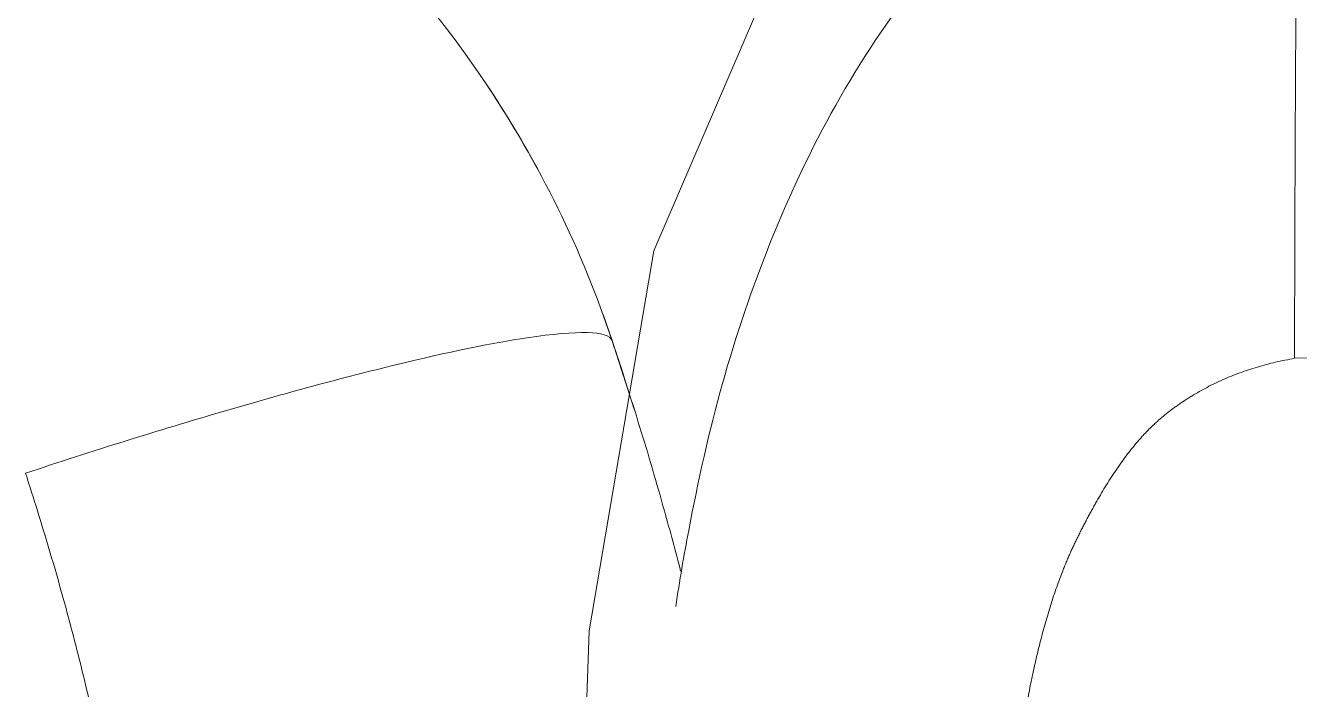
# Model space of a CAD drawing. Header units: millimetres. Extents: x 1680 to 166026, y 35966 to 91121.
# Drawn here: x 69956.6 to 70039.4, y 56917.9 to 56961.1 of the extents above; entities that cross this region are included whole.
import ezdxf

# ---------------------------------------------------------------- set-up
doc = ezdxf.new("R2010")
doc.units = ezdxf.units.MM
doc.linetypes.add('IMPORT-ACAD_ISO03W100', pattern=[762, 304.8, -457.2])
doc.layers.add('A-GENM', color=13, linetype='Continuous', lineweight=18)
doc.layers.add('G-IMPT', color=8, linetype='Continuous', lineweight=18)

# ---------------------------------------------------------------- blocks, each defined once
blk = doc.blocks.new('Furniture_Sofas-Armchairs_Fritz-Hansen_Alphabet-SofaT-Series-PL300-3 - Default-332488-mebel yerləşmə planı')
at = {"layer": 'A-GENM', "color": 253, "linetype": 'IMPORT-ACAD_ISO03W100'}
for points, knots in [([(-1467.08, 701.016), (-1467.819, 670.989), (-1469.177, 610.931), (-1470.867, 520.829), (-1472.186, 430.715), (-1473.015, 340.591), (-1473.025, 250.461), (-1472.088, 145.315), (-1470.072, 25.168), (-1468.117, -64.924), (-1467.078, -109.965)], [0, 0, 0, 0, 0.111111, 0.222222, 0.333333, 0.444444, 0.555556, 0.666667, 0.833333, 1, 1, 1, 1]), ([(-1467.078, -109.965), (-1468.945, -109.963), (-1472.668, -109.955), (-1478.123, -109.938), (-1483.341, -109.915), (-1489.86, -109.878), (-1499.733, -109.795), (-1504.607, -109.704), (-1505.664, -109.642)], [0, 0, 0, 0, 0.1, 0.2, 0.3, 0.4, 0.6, 1, 1, 1, 1]), ([(-1505.664, -109.642), (-1505.606, -112.944), (-1504.189, -119.306), (-1498.965, -127.762), (-1491.883, -134.561), (-1483.653, -140.007), (-1474.779, -144.181), (-1465.479, -147.341), (-1457.469, -149.113), (-1452.597, -149.964), (-1450.942, -150.195)], [0.0000002, 0.0000002, 0.0000002, 0.0000002, 0.1111111, 0.2222222, 0.3333333, 0.4444444, 0.5555556, 0.6666667, 0.7777778, 0.8346553, 0.8346553, 0.8346553, 0.8346553]), ([(-1467.078, -109.965), (-1466.931, -110.803), (-1466.553, -112.415), (-1465.736, -114.645), (-1464.846, -116.347), (-1464.007, -117.613), (-1463.321, -118.517), (-1462.551, -119.369), (-1461.399, -120.435), (-1459.779, -121.646), (-1458.019, -122.712), (-1456.587, -123.49), (-1455.524, -124.04), (-1454.453, -124.551), (-1452.972, -125.17), (-1451.062, -125.842), (-1448.712, -126.504), (-1445.584, -127.237), (-1441.672, -127.864), (-1438.465, -128.022), (-1436.849, -128.018)], [0, 0, 0, 0, 0.0625, 0.125, 0.1875, 0.21875, 0.25, 0.28125, 0.3125, 0.375, 0.4375, 0.46875, 0.5, 0.53125, 0.5625, 0.625, 0.6875, 0.75, 0.875, 1, 1, 1, 1]), ([(-1468.223, -154.342), (-1466.354, -153.716), (-1462.641, -152.523), (-1457.656, -151.058), (-1454.535, -150.22), (-1453.233, -149.884)], [0, 0, 0, 0, 0.03571429, 0.07142857, 0.09721891, 0.09721891, 0.09721891, 0.09721891]), ([(-1468.223, -154.341), (-1471.176, -155.32), (-1476.942, -157.688), (-1487.736, -163.927), (-1499.525, -174.285), (-1511.567, -192.665), (-1515.521, -208.037), (-1515.94, -217.369)], [0, 0, 0, 0, 0.111111, 0.222222, 0.444444, 0.666667, 1, 1, 1, 1]), ([(-1459.61, -192.488), (-1460.331, -190.316), (-1461.729, -185.978), (-1463.641, -179.656), (-1465.317, -173.705), (-1467.18, -166.472), (-1468.953, -157.844), (-1468.865, -154.601), (-1468.245, -154.349)], [0, 0, 0, 0, 0.1111111, 0.2222222, 0.3333333, 0.4444444, 0.6666667, 0.9961241, 0.9961241, 0.9961241, 0.9961241]), ([(-1282.189, -192.23), (-1283.854, -191.662), (-1287.156, -190.583), (-1292.025, -189.148), (-1296.021, -188.11), (-1299.165, -187.374), (-1301.532, -186.862), (-1303.758, -186.413), (-1306.456, -185.905), (-1309.627, -185.383), (-1313.77, -184.837), (-1318.173, -184.381), (-1322.524, -184.017), (-1327.221, -183.691), (-1333.734, -183.353), (-1340.834, -183.124), (-1346.734, -183.001), (-1351.179, -182.935), (-1355.807, -182.89), (-1362.382, -182.858), (-1371.018, -182.852), (-1379.645, -182.867), (-1386.212, -182.925), (-1390.834, -182.993), (-1395.277, -183.091), (-1401.182, -183.274), (-1408.307, -183.599), (-1416.14, -184.128), (-1423.038, -184.757), (-1428.357, -185.366), (-1432.49, -185.941), (-1435.637, -186.461), (-1438.305, -186.955), (-1440.507, -187.39), (-1442.848, -187.885), (-1445.955, -188.591), (-1449.901, -189.582), (-1454.709, -190.937), (-1457.967, -191.953), (-1459.61, -192.488)], [0, 0, 0, 0, 0.035714, 0.071429, 0.107143, 0.125, 0.142857, 0.160714, 0.178571, 0.214286, 0.25, 0.285714, 0.303571, 0.321429, 0.357143, 0.392857, 0.410714, 0.428571, 0.446429, 0.464286, 0.5, 0.535714, 0.553571, 0.571429, 0.589286, 0.607143, 0.642857, 0.678571, 0.714286, 0.75, 0.785714, 0.821429, 0.839286, 0.857143, 0.875, 0.892857, 0.928571, 0.964286, 1, 1, 1, 1])]:
    blk.add_open_spline(points, degree=3, knots=knots, dxfattribs=at)
for points in [[(-1465.92, -153.584), (-1466.686, -153.831), (-1467.453, -154.084), (-1468.223, -154.342)], [(-1468.223, -154.341), (-1471.177, -155.32), (-1474.059, -156.504), (-1476.85, -157.876)], [(-1468.245, -154.348), (-1468.238, -154.345), (-1468.231, -154.343), (-1468.223, -154.341)], [(-1478.986, -158.972), (-1481.022, -160.061), (-1483.001, -161.255), (-1484.924, -162.538)]]:
    blk.add_open_spline(points, degree=3, dxfattribs=at)
at = {"layer": 'G-IMPT'}
for p, q in [((-1468.246, -154.348), (-1463.777, -152.901)), ((-1465.929, -153.596), (-1468.246, -154.348)), ((-1469.854, -154.905), (-1468.245, -154.348)), ((-1468.246, -154.348), (-1469.854, -154.905))]:
    blk.add_line(p, q, dxfattribs=at)
at = {"layer": 'G-IMPT', "flags": 128}
blk.add_lwpolyline([(-1513.794, -114.068), (-1512.837, -120.363), (-1510.32, -126.536), (-1506.235, -132.492), (-1500.5, -138.179), (-1493.016, -143.482), (-1474.061, -151.634), (-1449.368, -155.837), (-1443.8, -156.023)], dxfattribs=at)

msp = doc.modelspace()

# ---------------------------------------------------------------- block references
at = {"layer": 'A-GENM', "color": 253, "linetype": 'IMPORT-ACAD_ISO03W100', "rotation": 270.0000000000002}
msp.add_blockref('Furniture_Sofas-Armchairs_Fritz-Hansen_Alphabet-SofaT-Series-PL300-3 - Default-332488-mebel yerləşmə planı', (70149.088, 55472.399), dxfattribs=at)

doc.saveas('drawing.dxf')
